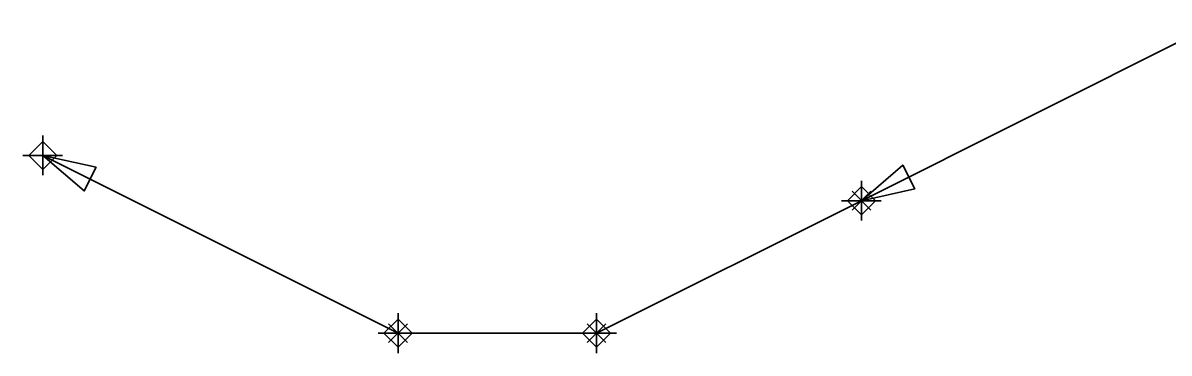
# Model space of a CAD drawing. Extents: x 85476 to 87050, y 436805 to 437377.
# Drawn here: x 86798.69 to 86807.34, y 436877.24 to 436879.74 of the extents above; entities that cross this region are included whole.
import ezdxf

# ---------------------------------------------------------------- set-up
doc = ezdxf.new("R2010")
doc.units = 0
doc.layers.add('C3D-ASSEMBLY_LINK', color=7, linetype='Continuous', lineweight=35, plot=False)
doc.layers.add('C3D-ASSEMBLY_MARKER', color=7, linetype='Continuous', lineweight=35, plot=False)

msp = doc.modelspace()

# ---------------------------------------------------------------- linework, layer by layer
at = {"layer": 'C3D-ASSEMBLY_LINK', "color": 7, "linetype": 'Continuous', "lineweight": 35}
for p, q in [((86805.0207, 436878.3948), (86807.704, 436879.7364)), ((86798.8374, 436878.7364), (86801.5207, 436877.3948)), ((86803.0207, 436877.3948), (86805.0207, 436878.3948)), ((86801.5207, 436877.3948), (86803.0207, 436877.3948))]:
    msp.add_line(p, q, dxfattribs=at)
for points in [[(86798.8374, 436878.7364), (86799.2399, 436878.647), (86799.1505, 436878.4681), (86798.8374, 436878.7364)], [(86805.0207, 436878.3948), (86805.3337, 436878.6631), (86805.4232, 436878.4842), (86805.0207, 436878.3948)]]:
    msp.add_lwpolyline(points, close=True, dxfattribs=at)
at = {"layer": 'C3D-ASSEMBLY_MARKER', "color": 70, "linetype": 'Continuous', "lineweight": 35}
for p, q in [((86798.8374, 436878.5864), (86798.8374, 436878.8864)), ((86798.6874, 436878.7364), (86798.9874, 436878.7364)), ((86805.0207, 436878.2448), (86805.0207, 436878.5448)), ((86804.8707, 436878.3948), (86805.1707, 436878.3948)), ((86801.5207, 436877.2448), (86801.5207, 436877.5448)), ((86803.0207, 436877.2448), (86803.0207, 436877.5448)), ((86801.3707, 436877.3948), (86801.6707, 436877.3948)), ((86802.8707, 436877.3948), (86803.1707, 436877.3948))]:
    msp.add_line(p, q, dxfattribs=at)
at = {"layer": 'C3D-ASSEMBLY_MARKER', "color": 10, "linetype": 'Continuous', "lineweight": 35}
for p, q in [((86804.95, 436878.3241), (86805.0914, 436878.4655)), ((86804.95, 436878.4655), (86805.0914, 436878.3241)), ((86801.45, 436877.3241), (86801.5914, 436877.4655)), ((86801.45, 436877.4655), (86801.5914, 436877.3241)), ((86802.95, 436877.3241), (86803.0914, 436877.4655)), ((86802.95, 436877.4655), (86803.0914, 436877.3241))]:
    msp.add_line(p, q, dxfattribs=at)
at = {"layer": 'C3D-ASSEMBLY_MARKER', "color": 70, "linetype": 'Continuous', "lineweight": 35}
for points in [[(86798.8374, 436878.6303), (86798.7313, 436878.7364), (86798.8374, 436878.8425), (86798.9435, 436878.7364), (86798.8374, 436878.6303)], [(86805.0207, 436878.2887), (86804.9146, 436878.3948), (86805.0207, 436878.5008), (86805.1268, 436878.3948), (86805.0207, 436878.2887)], [(86801.5207, 436877.2887), (86801.4146, 436877.3948), (86801.5207, 436877.5008), (86801.6268, 436877.3948), (86801.5207, 436877.2887)], [(86803.0207, 436877.2887), (86802.9146, 436877.3948), (86803.0207, 436877.5008), (86803.1268, 436877.3948), (86803.0207, 436877.2887)]]:
    msp.add_lwpolyline(points, dxfattribs=at)

doc.saveas('drawing.dxf')
